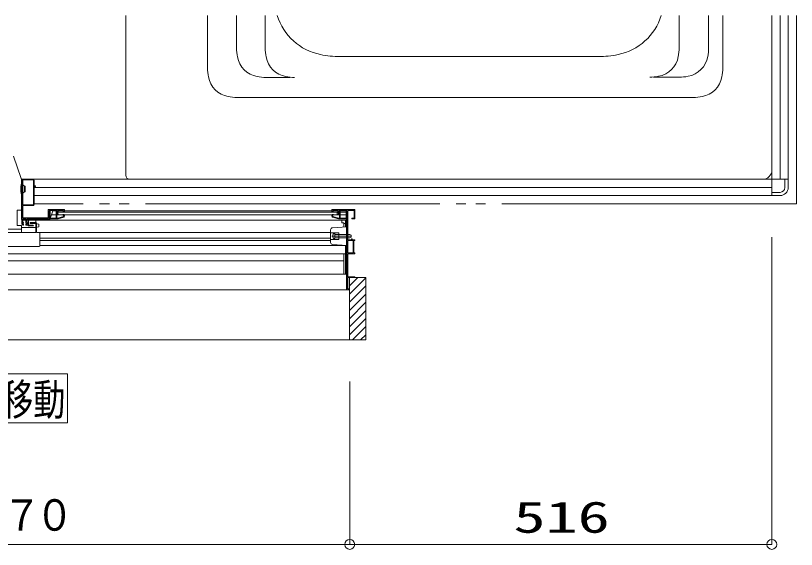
# Model space of a CAD drawing. Units: millimetres on the paper. Extents: x -305 to 305, y -152 to 152.
# Drawn here: x -83.67 to -35.93, y -62.55 to -29.93 of the extents above; entities that cross this region are included whole.
import ezdxf
from ezdxf.enums import TextEntityAlignment as Align

# ---------------------------------------------------------------- set-up
doc = ezdxf.new("R2010")
doc.units = ezdxf.units.MM
doc.linetypes.add('LONG_DOUBLE_CHAIN', pattern=[21.8, 18, -1, 0.6, -0.6, 0.6, -1])
doc.layers.add('0-0_0', color=7, linetype='Continuous', lineweight=9)
doc.layers.add('0-1_VIEW0001', color=7, linetype='Continuous', lineweight=9)
doc.styles.add('ＭＳ ゴシック', font='')
doc.styles.get('ＭＳ ゴシック').set_extended_font_data('MS Gothic')

# ---------------------------------------------------------------- blocks, each defined once
blk = doc.blocks.new('_ORIGIN')
at = {"layer": '0-0_0'}
blk.add_line((0, 0), (-1, 0), dxfattribs=at)
blk.add_circle((0, 0), 0.5, dxfattribs=at)

msp = doc.modelspace()

# ---------------------------------------------------------------- linework, layer by layer
at = {"layer": '0-1_VIEW0001'}
for p, q in [((-76.934, -29.927), (-76.934, -39.677)), ((-71.934, -29.927), (-71.934, -33.129)), ((-70.158, -29.927), (-70.158, -31.905)), ((-68.408, -29.927), (-68.408, -31.905)), ((-43.103, -29.927), (-43.103, -31.89)), ((-41.303, -29.927), (-41.303, -31.89)), ((-40.434, -33.129), (-40.434, -29.927)), ((-37.434, -40.927), (-37.434, -29.927)), ((-37.434, -39.377), (-37.434, -29.927)), ((-36.934, -39.927), (-36.934, -29.927)), ((-36.434, -29.927), (-36.434, -39.927)), ((-63.837, -32.427), (-48.032, -32.427)), ((-66.908, -33.702), (-68.36, -33.702)), ((-44.676, -33.687), (-43.101, -33.687)), ((-57.184, -34.927), (-70.136, -34.927)), ((-57.184, -34.927), (-42.232, -34.927)), ((-83.325, -39.876), (-83.807, -38.525)), ((-83.319, -41.816), (-83.319, -39.91)), ((-83.284, -39.942), (-83.284, -42.677)), ((-82.584, -39.927), (-83.269, -39.927)), ((-83.234, -39.987), (-83.234, -41.467)), ((-83.234, -39.987), (-83.234, -41.467)), ((-82.594, -39.972), (-83.219, -39.972)), ((-82.594, -39.972), (-83.219, -39.972)), ((-82.579, -41.467), (-82.579, -39.987)), ((-82.579, -41.467), (-82.579, -39.987)), ((-82.534, -40.312), (-82.534, -39.977)), ((-37.984, -39.927), (-76.684, -39.927)), ((-36.434, -39.927), (-36.834, -39.927)), ((-36.634, -39.927), (-36.634, -40.427)), ((-36.434, -39.927), (-36.434, -40.427)), ((-83.284, -40.227), (-83.304, -40.227)), ((-83.269, -40.309), (-83.25, -40.309)), ((-83.134, -40.352), (-83.212, -40.292)), ((-83.134, -40.352), (-83.134, -40.702)), ((-83.084, -40.352), (-83.134, -40.352)), ((-83.084, -40.702), (-83.084, -40.352)), ((-82.534, -41.477), (-82.534, -40.382)), ((-82.534, -40.427), (-37.434, -40.427)), ((-82.469, -40.327), (-82.519, -40.327)), ((-82.519, -40.367), (-82.469, -40.367)), ((-82.459, -40.357), (-82.459, -40.337)), ((-37.434, -40.927), (-37.434, -40.527)), ((-83.284, -40.827), (-83.304, -40.827)), ((-83.269, -40.744), (-83.25, -40.744)), ((-83.134, -40.702), (-83.212, -40.761)), ((-83.084, -40.702), (-83.134, -40.702)), ((-82.534, -40.927), (-37.434, -40.927)), ((-37.434, -40.927), (-82.534, -40.927)), ((-36.934, -40.727), (-37.434, -40.727)), ((-36.934, -40.927), (-37.434, -40.927)), ((-83.224, -42.292), (-83.224, -41.527)), ((-83.224, -41.527), (-82.584, -41.527)), ((-83.219, -41.482), (-82.594, -41.482)), ((-83.219, -41.482), (-82.594, -41.482)), ((-83.319, -41.816), (-83.584, -41.816)), ((-81.669, -41.802), (-81.669, -42.292)), ((-80.709, -41.777), (-81.644, -41.777)), ((-81.609, -42.337), (-81.609, -41.842)), ((-81.599, -41.832), (-81.114, -41.832)), ((-81.594, -42.291), (-81.594, -41.925)), ((-81.384, -41.857), (-81.584, -42.377)), ((-81.549, -41.892), (-81.549, -42.292)), ((-81.384, -41.857), (-63.434, -41.857)), ((-81.199, -41.906), (-81.199, -41.877)), ((-81.199, -42.292), (-81.199, -41.989)), ((-81.178, -41.947), (-81.197, -41.913)), ((-81.195, -41.979), (-81.181, -41.965)), ((-81.184, -41.862), (-81.183, -41.862)), ((-81.17, -41.87), (-81.129, -41.943)), ((-81.128, -41.976), (-81.15, -41.998)), ((-81.139, -41.987), (-81.139, -42.003)), ((-81.108, -41.946), (-81.132, -41.97)), ((-81.124, -41.962), (-81.124, -41.966)), ((-81.104, -41.842), (-81.104, -41.936)), ((-81.089, -41.991), (-81.063, -41.965)), ((-81.059, -41.954), (-81.059, -41.842)), ((-63.434, -41.937), (-81.059, -41.937)), ((-81.049, -41.832), (-80.744, -41.832)), ((-80.759, -41.912), (-80.759, -41.922)), ((-80.744, -41.937), (-80.699, -41.937)), ((-80.734, -41.842), (-80.734, -41.887)), ((-80.684, -41.922), (-80.684, -41.802)), ((-64.334, -41.937), (-64.334, -41.802)), ((-64.274, -41.937), (-64.319, -41.937)), ((-64.309, -41.777), (-62.949, -41.777)), ((-64.284, -41.832), (-64.284, -41.887)), ((-64.259, -41.912), (-64.259, -41.937)), ((-64.009, -41.937), (-64.009, -42.097)), ((-63.929, -41.991), (-63.955, -41.965)), ((-63.91, -41.947), (-63.886, -41.97)), ((-63.894, -41.962), (-63.894, -41.966)), ((-63.89, -41.976), (-63.868, -41.998)), ((-63.848, -41.87), (-63.889, -41.943)), ((-63.879, -41.988), (-63.879, -42.004)), ((-63.84, -41.947), (-63.821, -41.913)), ((-63.823, -41.979), (-63.837, -41.965)), ((-63.834, -41.862), (-63.835, -41.862)), ((-63.819, -41.906), (-63.819, -41.877)), ((-63.819, -42.307), (-63.819, -41.989)), ((-63.469, -41.892), (-63.469, -42.307)), ((-63.434, -41.857), (-63.434, -46.677)), ((-63.424, -42.307), (-63.424, -41.925)), ((-62.934, -41.792), (-62.934, -42.352)), ((-83.309, -42.377), (-81.584, -42.377)), ((-83.259, -42.377), (-83.259, -42.437)), ((-63.434, -42.437), (-83.259, -42.437)), ((-83.234, -42.352), (-83.234, -42.552)), ((-81.669, -42.292), (-83.224, -42.292)), ((-82.989, -42.542), (-82.989, -42.352)), ((-82.989, -42.352), (-81.624, -42.352)), ((-82.884, -42.437), (-82.884, -42.587)), ((-82.484, -42.377), (-82.484, -42.437)), ((-82.434, -43.177), (-82.434, -42.437)), ((-81.609, -42.337), (-81.609, -42.317)), ((-81.099, -42.352), (-81.594, -42.352)), ((-81.534, -42.307), (-81.214, -42.307)), ((-81.476, -42.097), (-63.434, -42.097)), ((-81.154, -42.008), (-81.154, -42.292)), ((-81.139, -42.307), (-81.099, -42.307)), ((-81.132, -42.029), (-81.111, -42.064)), ((-81.065, -42.054), (-81.092, -42.009)), ((-81.09, -42.077), (-81.078, -42.077)), ((-81.083, -42.304), (-80.74, -42.197)), ((-80.719, -42.238), (-81.069, -42.347)), ((-80.774, -42.104), (-80.774, -42.102)), ((-80.733, -42.151), (-80.77, -42.115)), ((-80.759, -42.087), (-80.74, -42.087)), ((-80.73, -42.091), (-80.688, -42.133)), ((-80.729, -42.183), (-80.729, -42.162)), ((-80.684, -42.143), (-80.684, -42.19)), ((-64.334, -42.143), (-64.334, -42.19)), ((-64.288, -42.091), (-64.33, -42.133)), ((-64.289, -42.183), (-64.289, -42.162)), ((-64.285, -42.151), (-64.248, -42.115)), ((-64.259, -42.087), (-64.278, -42.087)), ((-64.244, -42.104), (-64.244, -42.102)), ((-63.953, -42.055), (-63.926, -42.009)), ((-63.928, -42.077), (-63.94, -42.077)), ((-63.886, -42.029), (-63.907, -42.065)), ((-63.469, -42.307), (-63.819, -42.307)), ((-63.729, -42.437), (-63.729, -42.597)), ((-63.504, -42.834), (-63.504, -42.437)), ((-63.409, -42.307), (-63.424, -42.307)), ((-63.409, -42.337), (-63.409, -42.317)), ((-63.109, -42.337), (-63.109, -42.327)), ((-62.934, -42.352), (-63.094, -42.352)), ((-83.319, -42.752), (-83.319, -43.177)), ((-82.434, -42.877), (-83.319, -42.877)), ((-83.244, -42.667), (-83.244, -42.612)), ((-83.234, -42.602), (-83.204, -42.602)), ((-83.204, -42.677), (-83.234, -42.677)), ((-83.234, -42.727), (-83.204, -42.727)), ((-83.204, -42.562), (-83.224, -42.562)), ((-83.189, -42.587), (-83.189, -42.577)), ((-83.189, -42.712), (-83.189, -42.692)), ((-83.039, -42.692), (-83.039, -42.712)), ((-83.024, -42.602), (-82.944, -42.602)), ((-82.944, -42.677), (-83.024, -42.677)), ((-83.024, -42.727), (-82.937, -42.727)), ((-82.899, -42.552), (-82.979, -42.552)), ((-82.934, -42.612), (-82.934, -42.667)), ((-82.884, -42.712), (-82.884, -42.567)), ((-82.874, -42.777), (-82.599, -42.777)), ((-82.634, -42.727), (-82.869, -42.727)), ((-82.784, -42.592), (-82.784, -42.612)), ((-82.434, -42.577), (-82.769, -42.577)), ((-82.769, -42.627), (-82.449, -42.627)), ((-82.592, -42.749), (-82.626, -42.729)), ((-82.369, -42.645), (-82.434, -42.645)), ((-82.369, -42.86), (-82.434, -42.86)), ((-82.384, -43.177), (-82.384, -42.627)), ((-82.344, -42.65), (-82.369, -42.645)), ((-82.369, -42.86), (-82.344, -42.855)), ((-82.272, -42.664), (-82.344, -42.65)), ((-82.344, -42.855), (-82.272, -42.84)), ((-82.272, -42.84), (-82.244, -42.835)), ((-63.409, -42.827), (-64.293, -42.894)), ((-63.729, -42.597), (-63.612, -42.597)), ((-63.604, -42.603), (-63.604, -42.842)), ((-63.604, -42.622), (-63.504, -42.622)), ((-82.434, -43.177), (-102.509, -43.177)), ((-64.408, -43.177), (-82.384, -43.177)), ((-82.184, -43.987), (-82.184, -43.177)), ((-64.409, -43.786), (-64.409, -43.018)), ((-64.409, -43.202), (-63.909, -43.202)), ((-64.334, -43.402), (-63.135, -43.402)), ((-64.159, -43.582), (-64.159, -43.222)), ((-64.089, -43.302), (-64.13, -43.309)), ((-64.089, -43.302), (-63.229, -43.302)), ((-63.909, -43.602), (-63.909, -43.202)), ((-64.409, -43.534), (-82.184, -43.534)), ((-82.184, -43.674), (-64.409, -43.674)), ((-64.409, -43.602), (-63.909, -43.602)), ((-63.409, -43.977), (-64.293, -43.911)), ((-64.089, -43.502), (-64.13, -43.495)), ((-64.089, -43.502), (-63.229, -43.502)), ((-63.359, -43.672), (-63.359, -44.432)), ((-63.359, -43.672), (-63.029, -43.672)), ((-63.159, -43.467), (-63.229, -43.502)), ((-63.029, -43.672), (-63.029, -44.432)), ((-37.434, -43.467), (-37.434, -62.246)), ((-82.225, -44.027), (-101.809, -44.027)), ((-82.184, -43.982), (-63.504, -43.982)), ((-63.504, -45.707), (-63.504, -43.972)), ((-63.504, -44.492), (-100.559, -44.492)), ((-63.029, -44.432), (-63.359, -44.432)), ((-62.934, -44.477), (-63.359, -44.477)), ((-62.984, -44.432), (-62.934, -44.432)), ((-62.934, -44.432), (-62.934, -44.477)), ((-100.559, -44.922), (-63.604, -44.922)), ((-63.434, -45.737), (-119.714, -45.737)), ((-63.359, -45.927), (-62.259, -45.927)), ((-63.259, -49.747), (-63.259, -45.927)), ((-63.259, -46.447), (-62.739, -45.927)), ((-63.259, -46.947), (-62.259, -45.947)), ((-62.259, -49.747), (-62.259, -45.927)), ((-63.434, -46.677), (-118.539, -46.677)), ((-63.259, -47.447), (-62.259, -46.447)), ((-63.259, -46.642), (-63.259, -46.662)), ((-63.259, -47.947), (-62.259, -46.947)), ((-63.259, -48.447), (-62.259, -47.447)), ((-63.259, -48.942), (-62.259, -47.942)), ((-63.259, -49.437), (-62.259, -48.437)), ((-63.074, -49.747), (-62.259, -48.932)), ((-62.579, -49.747), (-62.259, -49.427)), ((-62.259, -49.747), (-122.734, -49.747)), ((-104.497, -51.81), (-80.497, -51.81)), ((-80.497, -54.81), (-80.497, -51.81)), ((-63.239, -52.287), (-63.239, -62.246)), ((-63.239, -52.287), (-63.239, -62.246)), ((-104.497, -54.81), (-80.497, -54.81)), ((-121.134, -62.246), (-63.839, -62.246)), ((-62.639, -62.246), (-38.034, -62.246))]:
    msp.add_line(p, q, dxfattribs=at)
at = {"layer": '0-1_VIEW0001', "linetype": 'LONG_DOUBLE_CHAIN'}
for p, q in [((-35.934, -29.927), (-35.934, -41.427)), ((-35.934, -41.427), (-82.534, -41.427))]:
    msp.add_line(p, q, dxfattribs=at)
at = {"layer": '0-1_VIEW0001', "color": 5}
msp.add_line((-119.513, -42.977), (-83.319, -42.977), dxfattribs=at)
at = {"layer": '0-1_VIEW0001'}
for points in [[(-82.584, -39.927), (-36.434, -39.927), (-36.434, -29.927)], [(-83.319, -39.927), (-83.309, -39.927), (-83.309, -42.377)], [(-83.269, -39.927), (-83.28, -39.931), (-83.284, -39.942)], [(-82.534, -39.977), (-82.549, -39.942), (-82.584, -39.927)], [(-82.519, -40.327), (-82.53, -40.323), (-82.534, -40.312)], [(-82.534, -40.382), (-82.53, -40.371), (-82.519, -40.367)], [(-82.459, -40.337), (-82.462, -40.33), (-82.469, -40.327)], [(-82.469, -40.367), (-82.462, -40.364), (-82.459, -40.357)], [(-82.584, -41.527), (-82.549, -41.512), (-82.534, -41.477)], [(-83.319, -42.752), (-83.584, -42.752), (-83.584, -41.816)], [(-81.644, -41.777), (-81.662, -41.784), (-81.669, -41.802)], [(-81.609, -41.842), (-81.606, -41.835), (-81.599, -41.832)], [(-81.599, -41.914), (-81.591, -41.865), (-81.549, -41.892)], [(-81.594, -41.925), (-81.595, -41.919), (-81.599, -41.914)], [(-81.199, -41.877), (-81.195, -41.866), (-81.184, -41.862)], [(-81.197, -41.913), (-81.199, -41.909), (-81.199, -41.906)], [(-81.199, -41.989), (-81.198, -41.984), (-81.195, -41.979)], [(-81.183, -41.862), (-81.175, -41.864), (-81.17, -41.87)], [(-81.181, -41.965), (-81.176, -41.956), (-81.178, -41.947)], [(-81.15, -41.998), (-81.153, -42.002), (-81.154, -42.008)], [(-81.132, -41.97), (-81.137, -41.978), (-81.139, -41.987)], [(-81.139, -42.003), (-81.137, -42.016), (-81.132, -42.029)], [(-81.129, -41.943), (-81.125, -41.952), (-81.124, -41.962)], [(-81.124, -41.966), (-81.125, -41.971), (-81.128, -41.976)], [(-81.114, -41.832), (-81.107, -41.835), (-81.104, -41.842)], [(-81.104, -41.936), (-81.105, -41.941), (-81.108, -41.946)], [(-81.092, -42.009), (-81.094, -41.999), (-81.089, -41.991)], [(-81.063, -41.965), (-81.06, -41.96), (-81.059, -41.954)], [(-81.059, -41.842), (-81.056, -41.835), (-81.049, -41.832)], [(-80.734, -41.887), (-80.737, -41.894), (-80.744, -41.897), (-80.755, -41.901), (-80.759, -41.912)], [(-80.759, -41.922), (-80.755, -41.933), (-80.744, -41.937)], [(-80.744, -41.832), (-80.737, -41.835), (-80.734, -41.842)], [(-80.684, -41.802), (-80.691, -41.784), (-80.709, -41.777)], [(-80.699, -41.937), (-80.688, -41.933), (-80.684, -41.922)], [(-64.334, -41.802), (-64.327, -41.784), (-64.309, -41.777)], [(-63.959, -41.955), (-63.959, -41.832), (-64.284, -41.832)], [(-64.284, -41.887), (-64.281, -41.894), (-64.274, -41.897), (-64.263, -41.902), (-64.259, -41.912)], [(-63.955, -41.965), (-63.958, -41.96), (-63.959, -41.955)], [(-63.926, -42.009), (-63.925, -42), (-63.929, -41.991)], [(-63.259, -46.677), (-63.409, -46.677), (-63.409, -41.832), (-63.914, -41.832), (-63.914, -41.936)], [(-63.914, -41.936), (-63.913, -41.942), (-63.91, -41.947)], [(-63.889, -41.943), (-63.893, -41.952), (-63.894, -41.962)], [(-63.894, -41.966), (-63.893, -41.971), (-63.89, -41.976)], [(-63.886, -41.97), (-63.881, -41.978), (-63.879, -41.988)], [(-63.879, -42.004), (-63.881, -42.017), (-63.886, -42.029)], [(-63.868, -41.998), (-63.865, -42.002), (-63.864, -42.008)], [(-63.835, -41.862), (-63.843, -41.864), (-63.848, -41.87)], [(-63.837, -41.965), (-63.842, -41.956), (-63.84, -41.947)], [(-63.819, -41.877), (-63.823, -41.866), (-63.834, -41.862)], [(-63.819, -41.989), (-63.82, -41.984), (-63.823, -41.979)], [(-63.821, -41.913), (-63.82, -41.909), (-63.819, -41.906)], [(-63.419, -41.914), (-63.427, -41.865), (-63.469, -41.892)], [(-63.424, -41.925), (-63.423, -41.919), (-63.419, -41.914)], [(-62.979, -41.832), (-63.359, -41.832), (-63.359, -43.627), (-63.134, -43.627), (-63.134, -43.577)], [(-63.094, -42.312), (-62.979, -42.312), (-62.979, -41.832)], [(-62.949, -41.777), (-62.938, -41.782), (-62.934, -41.792)], [(-83.234, -42.352), (-83.039, -42.352), (-83.039, -42.587)], [(-81.624, -42.352), (-81.613, -42.348), (-81.609, -42.337)], [(-81.609, -42.317), (-81.607, -42.309), (-81.602, -42.304), (-81.596, -42.298), (-81.594, -42.291)], [(-81.594, -42.352), (-81.605, -42.348), (-81.609, -42.337)], [(-81.549, -42.292), (-81.545, -42.303), (-81.534, -42.307)], [(-81.214, -42.307), (-81.203, -42.303), (-81.199, -42.292)], [(-81.154, -42.292), (-81.15, -42.303), (-81.139, -42.307)], [(-81.111, -42.064), (-81.102, -42.074), (-81.09, -42.077)], [(-81.099, -42.307), (-81.091, -42.306), (-81.083, -42.304)], [(-81.069, -42.347), (-81.084, -42.351), (-81.099, -42.352)], [(-81.078, -42.077), (-81.065, -42.069), (-81.065, -42.054)], [(-80.774, -42.102), (-80.77, -42.091), (-80.759, -42.087)], [(-80.77, -42.115), (-80.773, -42.11), (-80.774, -42.104)], [(-80.74, -42.087), (-80.735, -42.088), (-80.73, -42.091)], [(-80.74, -42.197), (-80.732, -42.192), (-80.729, -42.183)], [(-80.729, -42.162), (-80.73, -42.156), (-80.733, -42.151)], [(-80.684, -42.19), (-80.694, -42.22), (-80.719, -42.238)], [(-80.688, -42.133), (-80.685, -42.137), (-80.684, -42.143)], [(-64.33, -42.133), (-64.333, -42.137), (-64.334, -42.143)], [(-64.334, -42.19), (-64.324, -42.22), (-64.299, -42.238)], [(-64.299, -42.238), (-63.934, -42.352), (-63.409, -42.352)], [(-64.289, -42.162), (-64.288, -42.156), (-64.285, -42.151)], [(-64.279, -42.197), (-64.286, -42.192), (-64.289, -42.183)], [(-64.278, -42.087), (-64.284, -42.088), (-64.288, -42.091)], [(-63.864, -42.008), (-63.864, -42.307), (-63.927, -42.307), (-64.279, -42.197)], [(-64.244, -42.102), (-64.248, -42.091), (-64.259, -42.087)], [(-64.248, -42.115), (-64.245, -42.11), (-64.244, -42.104)], [(-63.94, -42.077), (-63.953, -42.07), (-63.953, -42.055)], [(-63.907, -42.065), (-63.916, -42.074), (-63.928, -42.077)], [(-63.109, -42.327), (-63.105, -42.317), (-63.094, -42.312)], [(-63.094, -42.352), (-63.105, -42.348), (-63.109, -42.337)], [(-83.284, -42.677), (-83.269, -42.712), (-83.234, -42.727)], [(-83.244, -42.612), (-83.241, -42.605), (-83.234, -42.602)], [(-83.234, -42.677), (-83.241, -42.674), (-83.244, -42.667)], [(-83.224, -42.562), (-83.231, -42.559), (-83.234, -42.552)], [(-83.189, -42.577), (-83.193, -42.566), (-83.204, -42.562)], [(-83.204, -42.602), (-83.193, -42.598), (-83.189, -42.587)], [(-83.189, -42.692), (-83.193, -42.681), (-83.204, -42.677)], [(-83.204, -42.727), (-83.193, -42.723), (-83.189, -42.712)], [(-83.039, -42.587), (-83.035, -42.598), (-83.024, -42.602)], [(-83.024, -42.677), (-83.035, -42.681), (-83.039, -42.692)], [(-83.039, -42.712), (-83.035, -42.723), (-83.024, -42.727)], [(-82.979, -42.552), (-82.986, -42.549), (-82.989, -42.542)], [(-82.944, -42.602), (-82.937, -42.605), (-82.934, -42.612)], [(-82.934, -42.667), (-82.937, -42.674), (-82.944, -42.677)], [(-82.937, -42.727), (-82.928, -42.73), (-82.923, -42.738), (-82.905, -42.766), (-82.874, -42.777)], [(-82.884, -42.567), (-82.888, -42.556), (-82.899, -42.552)], [(-82.869, -42.727), (-82.88, -42.723), (-82.884, -42.712)], [(-82.626, -42.729), (-82.63, -42.727), (-82.634, -42.727)], [(-82.599, -42.777), (-82.585, -42.766), (-82.592, -42.749)], [(-82.272, -42.664), (-82.244, -42.67), (-82.244, -42.835)], [(-63.604, -42.603), (-63.604, -42.601), (-63.605, -42.599), (-63.608, -42.598), (-63.61, -42.597), (-63.612, -42.597)], [(-63.229, -43.302), (-63.159, -43.337), (-63.159, -43.467)], [(-63.134, -43.577), (-63.089, -43.577), (-63.089, -43.627)], [(-63.089, -43.627), (-62.934, -43.627), (-62.934, -43.672)], [(-62.934, -43.672), (-62.984, -43.672), (-62.984, -44.432)], [(-63.604, -44.492), (-63.604, -45.722), (-63.519, -45.722)], [(-63.359, -44.477), (-63.359, -45.882), (-62.934, -45.882), (-62.934, -45.927)], [(-63.359, -45.927), (-63.359, -46.627), (-63.259, -46.627)]]:
    msp.add_lwpolyline(points, dxfattribs=at)
for centre, radius, start, end in [((-64.334, -28.877), 3.5, 197.4628, 258.5217), ((-47.534, -28.877), 3.5, 281.4783, 342.5372), ((-67.158, -31.905), 3, 180, 190.4753), ((-65.408, -31.905), 3, 180, 190.4753), ((-46.103, -31.89), 3, 349.5247, 0), ((-44.303, -31.89), 3, 349.5247, 0), ((-68.633, -32.177), 1.5, 190.4753, 259.5247), ((-66.883, -32.177), 1.5, 190.4753, 259.5247), ((-63.837, -26.427), 6, 258.5217, 270), ((-48.032, -26.427), 6, 270, 281.4783), ((-44.628, -32.162), 1.5, 280.4753, 349.5247), ((-42.828, -32.162), 1.5, 280.4753, 349.5247), ((-68.934, -33.129), 3, 180, 190.4753), ((-43.434, -33.129), 3, 349.5247, 0), ((-70.409, -33.402), 1.5, 190.4753, 259.5247), ((-68.36, -30.702), 3, 259.5247, 270), ((-66.61, -30.702), 3, 259.5247, 270), ((-44.901, -30.687), 3, 270, 280.4753), ((-43.101, -30.687), 3, 270, 280.4753), ((-41.959, -33.402), 1.5, 280.4753, 349.5247), ((-70.136, -31.927), 3, 259.5247, 270), ((-42.232, -31.927), 3, 270, 280.4753), ((-37.984, -39.377), 0.55, 270, 0), ((-83.419, -39.91), 0.1, 0, 19.6538), ((-83.219, -39.987), 0.015, 90, 180), ((-83.219, -39.987), 0.015, 90, 180), ((-82.594, -39.987), 0.015, 0, 90), ((-82.594, -39.987), 0.015, 0, 90), ((-76.684, -39.677), 0.25, 180, 270), ((-82.056, -40.527), 1.303, 167.576, 192.424), ((-83.304, -40.252), 0.025, 90, 167.576), ((-83.269, -40.294), 0.015, 180, 270), ((-83.25, -40.294), 0.015, 270, 340.5288), ((-83.222, -40.304), 0.015, 52.8391, 160.5288), ((-36.934, -40.427), 0.3, 270, 0), ((-36.934, -40.427), 0.5, 270, 0), ((-83.304, -40.802), 0.025, 192.424, 270), ((-83.269, -40.759), 0.015, 90, 180), ((-83.25, -40.759), 0.015, 19.4712, 90), ((-83.222, -40.749), 0.015, 199.4712, 307.1608), ((-83.219, -41.467), 0.015, 180, 270), ((-83.219, -41.467), 0.015, 180, 270), ((-82.594, -41.467), 0.015, 270, 0), ((-82.594, -41.467), 0.015, 270, 0), ((-82.769, -42.592), 0.015, 90, 180), ((-82.769, -42.612), 0.015, 180, 270), ((-82.449, -42.642), 0.015, 0, 90), ((-82.434, -42.627), 0.05, 0, 90), ((-64.284, -43.018), 0.125, 94.2892, 180), ((-64.074, -43.402), 0.21, 117.281, 242.719), ((-64.167, -43.222), 0.0077, 0, 117.281), ((-64.134, -43.285), 0.025, 180, 280.091), ((-64.284, -43.786), 0.125, 180, 265.7108), ((-64.167, -43.582), 0.0077, 242.719, 0), ((-64.134, -43.52), 0.025, 79.909, 180), ((-82.224, -43.987), 0.04, 270, 0), ((-63.519, -45.707), 0.015, 270, 0)]:
    msp.add_arc(centre, radius, start, end, dxfattribs=at)

# ---------------------------------------------------------------- block references
at = {"layer": '0-1_VIEW0001', "xscale": 0.6, "yscale": 0.6}
for p in [(-63.239, -62.246), (-37.434, -62.246)]:
    msp.add_blockref('_ORIGIN', p, dxfattribs=at)
at = {"layer": '0-1_VIEW0001', "xscale": 0.6, "yscale": 0.6, "rotation": 180}
msp.add_blockref('_ORIGIN', (-63.239, -62.246), dxfattribs=at)

# ---------------------------------------------------------------- texts
at = {"layer": '0-1_VIEW0001', "style": 'ＭＳ ゴシック'}
for s, width, p in [('ドア位置ＡＬ\u3000１００移動', 0.75, (-104.211, -54.929)), ('７', 0.9, (-84.455, -61.98)), ('０', 0.9, (-82.467, -61.98)), ('516', 1.5, (-53.227, -62.107))]:
    msp.add_text(s, height=1.921, dxfattribs=dict(at, width=width)).set_placement(p, align=Align.BOTTOM_LEFT)

doc.saveas('drawing.dxf')
